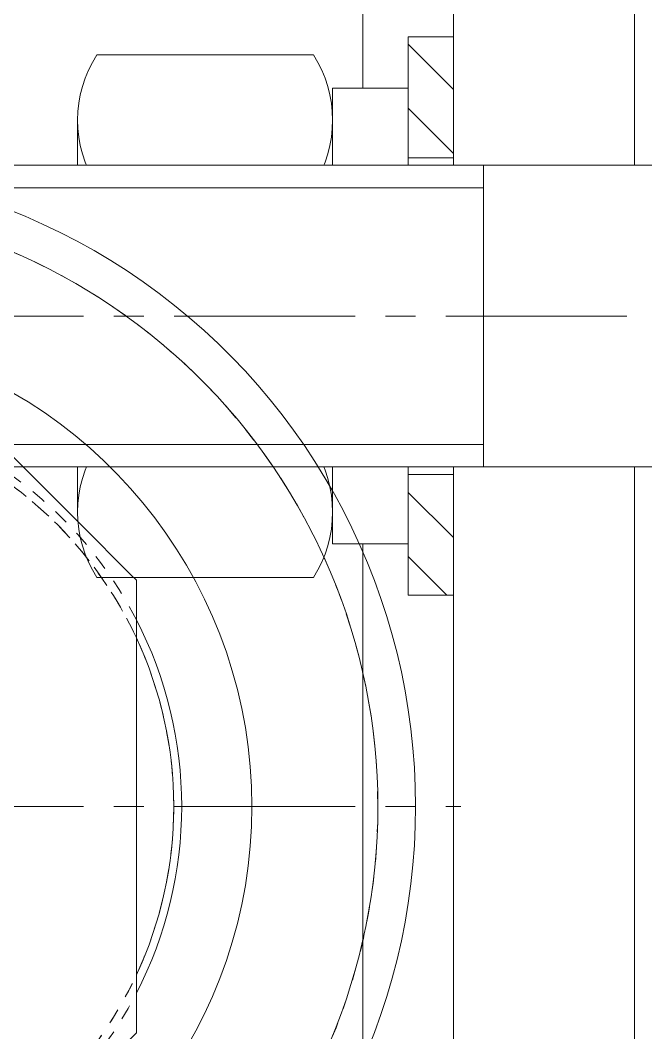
# Model space of a CAD drawing. Header units: millimetres. Extents: x -50460 to 50460, y -35640 to 35640.
# Drawn here: x -33377.4 to -33336, y 22064.4 to 22131.6 of the extents above; entities that cross this region are included whole.
import ezdxf

# ---------------------------------------------------------------- set-up
doc = ezdxf.new("R2010")
doc.units = ezdxf.units.MM
doc.set_wipeout_variables(frame=1)
doc.linetypes.add('点画线', pattern=[18, 12, -2, 2, -2])
doc.linetypes.add('虚线', pattern=[2, 1, -1])
for name, color, linetype, lineweight in [('EB0', 7, 'Continuous', 15), ('中心线层', 1, '点画线', 18), ('剖面线层', 6, 'Continuous', 18), ('尺寸线层', 4, 'Continuous', 18), ('粗实线层', 7, 'Continuous', 15), ('粗实线层_1', 7, 'Continuous', 15), ('细实线层', 3, 'Continuous', 18), ('虚线层', 100, '虚线', 18)]:
    doc.layers.add(name, color=color, linetype=linetype, lineweight=lineweight)
pattern_1 = [(135.0000000000022, (0, 0), (-2.121320343559559, -2.121320343559726), [])]

# ---------------------------------------------------------------- blocks, each defined once
blk = doc.blocks.new('*X908')
at = {"layer": '粗实线层'}
for p, q in [((-12, 10), (-12, 177)), ((0, 177), (0, 10))]:
    blk.add_line(p, q, dxfattribs=at)
blk = doc.blocks.new('*X906')
at = {"layer": '中心线层'}
blk.add_line((-95.28622955133324, 178), (-121.2862295513332, 178), dxfattribs=at)
at = {"layer": '粗实线层_1'}
blk.add_blockref('*X908', (-101, 39.5), dxfattribs=at)
blk = doc.blocks.new('*X916')
at = {"layer": '剖面线层', "linetype": 'Continuous', "lineweight": 18}
h = blk.add_hatch(dxfattribs=at)
h.set_pattern_fill('无图案', color=256, scale=3, angle=135.0000000000022, style=0, pattern_type=0)
h.set_pattern_definition(pattern_1)
edge = h.paths.add_edge_path(flags=0)
edge.add_line((0, 10.5), (0, 18.5))
edge.add_line((-3, 10.5), (0, 10.5))
edge.add_line((-3, 18.5), (-3, 10.5))
edge.add_line((0, 18.5), (-3, 18.5))
h = blk.add_hatch(dxfattribs=at)
h.set_pattern_fill('无图案', color=256, scale=3, angle=135.0000000000022, style=0, pattern_type=0)
h.set_pattern_definition(pattern_1)
edge = h.paths.add_edge_path(flags=0)
edge.add_line((0, -18.5), (0, -10.5))
edge.add_line((-3, -18.5), (0, -18.5))
edge.add_line((-3, -10.5), (-3, -18.5))
edge.add_line((0, -10.5), (-3, -10.5))
at = {"layer": 'EB0'}
for p, q in [((-3, 18.5), (-3, -18.5)), ((0, 18.5), (-3, 18.5)), ((0, -18.5), (0, 18.5)), ((0, 10.5), (-3, 10.5)), ((-3, -10.5), (0, -10.5)), ((-3, -18.5), (0, -18.5))]:
    blk.add_line(p, q, dxfattribs=at)
at = {"layer": '中心线层', "color": 1, "linetype": '点画线', "lineweight": 18}
blk.add_line((3, 0), (-6, 0), dxfattribs=at)
blk = doc.blocks.new('*X917')
at = {"layer": 'EB0'}
for p, q in [((-1.277186767314561, 17.32050807568885), (-15.62281323269417, 17.32050807568885)), ((-16.89999999999418, -12.99038105676664), (-16.89999999999418, 12.99038105677027)), ((0, -12.99038105676664), (0, 12.99038105676664)), ((-15.62281323269417, 8.660254037844425), (-1.277186767314561, 8.660254037844425)), ((-15.62281323269417, -8.660254037844425), (-1.277186767314561, -8.660254037844425)), ((-1.277186767314561, -17.32050807568885), (-15.62281323269417, -17.32050807568885))]:
    blk.add_line(p, q, dxfattribs=at)
for centre, radius, start, end in [((-8.921054962251219, 12.99038105676664), 7.978945037741199, 147.1327677633668, 212.8672322363455), ((-7.97894503774296, 12.99038105676664), 7.978945037741194, 327.1327677633665, 32.86723223634522), ((13.10000000000582, 0), 30.00000000000001, 163.2213451191095, 196.7786548810302), ((-30, 0), 30.00000000000002, 343.2213451191094, 16.77865488103018), ((-8.921054962251219, -12.99038105676664), 7.978945037741197, 147.1327677633668, 212.8672322363455), ((-7.97894503774296, -12.99038105676664), 7.978945037741202, 327.1327677633664, 32.86723223634512)]:
    blk.add_arc(centre, radius, start, end, dxfattribs=at)
at = {"layer": '中心线层', "linetype": '点画线', "lineweight": 18}
blk.add_line((1.277186767314561, 0), (-19.89999999999418, 0), dxfattribs=at)
blk = doc.blocks.new('*X918')
at = {"layer": 'EB0'}
for p, q in [((-5, 15.09999999999854), (-5, -15.09999999999854)), ((0, 15.09999999999854), (-5, 15.09999999999854)), ((0, 15.09999999999854), (0, -15.09999999999854)), ((0, 1.294095225512137), (-5, 2.633841187667713)), ((-0.6470476127578877, -1.120719340211508), (-5, 0.04565073664343799)), ((0, -1.294095225512137), (-0.6470476127578877, -1.120719340211508)), ((0, -15.09999999999854), (-5, -15.09999999999854))]:
    blk.add_line(p, q, dxfattribs=at)
at = {"layer": '中心线层', "linetype": '点画线', "lineweight": 18}
blk.add_line((3, 0), (-8, 0), dxfattribs=at)
blk = doc.blocks.new('*X919')
at = {"layer": 'EB0'}
for p, q in [((0, 10), (-138.5, 10)), ((-102, 10), (-102, -10)), ((0, -10), (-138.5, -10))]:
    blk.add_line(p, q, dxfattribs=at)
at = {"layer": '中心线层', "linetype": '点画线', "lineweight": 18}
blk.add_line((15.5, 0), (-143, 0), dxfattribs=at)
at = {"layer": '细实线层'}
for p, q in [((-102, 8.5), (-140, 8.5)), ((-102, -8.5), (-140, -8.5))]:
    blk.add_line(p, q, dxfattribs=at)
blk = doc.blocks.new('*X904')
at = {"layer": '粗实线层_1'}
blk.add_blockref('*X906', (194, -241), dxfattribs=at)
for points in [[(78.00000000000001, -63.00000000000001), (78.00000000000001, -73.5), (78.00000000000001, -73.5), (78.00000000000001, -81.5), (78.00000000000001, -81.5), (81.00000000000001, -81.5), (81.00000000000001, -81.5), (81.00000000000001, -73.5), (81.00000000000001, -73.5), (81.00000000000001, -63.00000000000001), (81.00000000000001, -63.00000000000001), (81.00000000000001, -52.50000000000001), (81.00000000000001, -52.50000000000001), (81.00000000000001, -44.50000000000001), (81.00000000000001, -44.50000000000001), (78.00000000000001, -44.50000000000001), (78.00000000000001, -44.50000000000001), (78.00000000000001, -52.50000000000001), (78.00000000000001, -52.50000000000001)], [(56.10000000000582, -63), (56.10000000000582, -75.99038105676664), (56.1000000000076, -75.99038105676664), (56.10145861521788, -76.14294020473903), (56.105833927555636, -76.29544357463735), (56.113124337336416, -76.44783540878086), (56.123327179069335, -76.60005999026812), (56.13643872243163, -76.7520616633479), (56.15245417363252, -76.90378485376792), (56.171367677165904, -77.05517408909358), (56.193172317951195, -77.20617401898966), (56.217860123861605, -77.35672943545724), (56.245422068638916, -77.50678529301865), (56.27584807519354, -77.65628672884296), (56.30912701928896, -77.80517908280478), (56.345246733608846, -77.95340791746877), (56.38419401220571, -78.10091903799292), (56.42595461532912, -78.24765851194307), (56.47051327463204, -78.39357268901138), (56.51785369875317, -78.53860822063183), (56.56795857927332, -78.68271207948528), (56.620809597043674, -78.82583157888715), (56.676387428883515, -78.96791439205037), (56.734671754645134, -79.10890857121713), (56.795641264643166, -79.24876256665164), (56.85927366744583, -79.38742524548758), (56.9255456980249, -79.5248459104231), (56.99443312626191, -79.6609743182566), (57.065910765807004, -79.79576069825643), (57.139952483287466, -79.92915577035784), (57.216531207862545, -80.06111076318058), (57.29561894112091, -80.19157743186055), (57.37718676731743, -80.32050807568882), (57.37718676730583, -80.32050807568885), (71.72281323268544, -80.32050807568885), (71.7228132326775, -80.3205080757057), (71.80438105887433, -80.19157743187765), (71.88346879213303, -80.06111076319787), (71.96004751670844, -79.92915577037532), (72.03408923418922, -79.79576069827411), (72.10556687373466, -79.66097431827446), (72.17445430197202, -79.52484591044112), (72.24072633255145, -79.38742524550577), (72.30435873535444, -79.24876256667), (72.36532824535284, -79.10890857123565), (72.42361257111482, -78.96791439206902), (72.47919040295501, -78.82583157890592), (72.53204142072572, -78.6827120795042), (72.58214630124623, -78.53860822065089), (72.62948672536773, -78.39357268903055), (72.67404538467102, -78.24765851196236), (72.7158059877948, -78.10091903801232), (72.75475326639203, -77.95340791748825), (72.7908729807123, -77.80517908282434), (72.82415192480809, -77.65628672886263), (72.8545779313631, -77.50678529303838), (72.88213987614077, -77.35672943547704), (72.90682768205157, -77.20617401900952), (72.92863232283726, -77.0551740891135), (72.947545826371, -76.90378485378788), (72.96356127757228, -76.75206166336793), (72.97667282093495, -76.60005999028816), (72.98687566266825, -76.44783540880093), (72.99416607244942, -76.29544357465744), (72.99854138478757, -76.14294020475913), (72.99999999999824, -75.99038105678673), (73, -75.99038105676664), (73, -63), (73, -63), (73, -50.00961894323336), (72.99999999999824, -50.00961894323336), (72.99854138478796, -49.85705979526097), (72.99416607245018, -49.70455642536265), (72.98687566266942, -49.55216459121913), (72.9766728209365, -49.39994000973188), (72.96356127757421, -49.2479383366521), (72.94754582637331, -49.09621514623208), (72.92863232283992, -48.94482591090642), (72.90682768205464, -48.79382598101034), (72.88213987614422, -48.64327056454276), (72.85457793136693, -48.493214706981355), (72.82415192481228, -48.343713271157036), (72.79087298071687, -48.19482091719523), (72.75475326639697, -48.046592082531234), (72.71580598780011, -47.89908096200706), (72.6740453846767, -47.75234148805692), (72.6294867253738, -47.60642731098861), (72.58214630125265, -47.46139177936816), (72.5320414207325, -47.3172879205147), (72.47919040296215, -47.17416842111286), (72.4236125711223, -47.032085607949625), (72.3653282453607, -46.89109142878286), (72.30435873536265, -46.75123743334835), (72.24072633256, -46.61257475451243), (72.17445430198093, -46.4751540895769), (72.10556687374392, -46.33902568174339), (72.03408923419882, -46.20423930174356), (71.96004751671835, -46.070844229642155), (71.88346879214329, -45.938889236819406), (71.80438105888493, -45.80842256813944), (71.7228132326884, -45.67949192431117), (71.72281323268544, -45.67949192431116), (57.37718676730583, -45.67949192431116), (57.37718676732828, -45.679491924294325), (57.29561894113145, -45.80842256812237), (57.21653120787276, -45.93888923680214), (57.13995248329735, -46.07084422962469), (57.065910765816554, -46.20423930172592), (56.99443312627112, -46.339025681725566), (56.925545698033766, -46.47515408955889), (56.859273667454346, -46.61257475449426), (56.795641264651344, -46.751237433330026), (56.73467175465295, -46.89109142876438), (56.676387428890976, -47.032085607931), (56.62080959705078, -47.1741684210941), (56.56795857928006, -47.31728792049581), (56.51785369875955, -47.46139177934914), (56.47051327463805, -47.60642731096947), (56.425954615334774, -47.75234148803767), (56.38419401221099, -47.89908096198771), (56.34524673361376, -48.04659208251178), (56.30912701929349, -48.194820917175676), (56.27584807519771, -48.34371327113741), (56.245422068642696, -48.49321470696166), (56.21786012386502, -48.64327056452299), (56.19317231795422, -48.79382598099051), (56.17136767716855, -48.94482591088653), (56.152454173634794, -49.096215146212145), (56.13643872243351, -49.247938336632124), (56.12332717907083, -49.39994000971188), (56.11312433733754, -49.5521645911991), (56.105833927556375, -49.704556425342595), (56.101458615218235, -49.85705979524091), (56.100000000007554, -50.009618943213304), (56.10000000000582, -50.009618943229725)]]:
    blk.add_wipeout(points).dxf.layer = '粗实线层_1'
for name, p in [('*X916', (81, -63)), ('*X917', (73, -63))]:
    blk.add_blockref(name, p, dxfattribs=at)
blk.add_wipeout([(73.00000000000001, -63.000000000000014), (73.00000000000001, -78.09999999999856), (73.00000000000001, -78.09999999999856), (78, -78.09999999999856), (78, -78.09999999999856), (78, -64.29409522551215), (78, -64.29409522551215), (78, -63.000000000000014), (78, -63.000000000000014), (78, -61.70590477448786), (78, -61.70590477448786), (78, -47.90000000000146), (78, -47.90000000000146), (73.00000000000001, -47.90000000000146), (73.00000000000001, -47.90000000000146), (73.00000000000001, -60.3661588123323), (73.00000000000001, -60.3661588123323)]).dxf.layer = '粗实线层_1'
blk.add_blockref('*X918', (78, -63), dxfattribs=at)
blk.add_wipeout([(45, -62.999999999999986), (45, -71.49999999999999), (45, -71.49999999999999), (46.5, -73), (46.5, -73), (91, -73), (91, -73), (103.5, -73), (103.5, -73), (185, -73), (185, -73), (185, -80.32050807568885), (185, -80.32050807568885), (196.22281323268544, -80.32050807568885), (196.22281323267754, -80.32050807570566), (196.30438105887436, -80.19157743187763), (196.38346879213304, -80.06111076319786), (196.46004751670847, -79.92915577037532), (196.53408923418925, -79.79576069827408), (196.6055668737347, -79.66097431827441), (196.67445430197205, -79.52484591044112), (196.74072633255145, -79.38742524550574), (196.80435873535447, -79.24876256666995), (196.86532824535288, -79.1089085712356), (196.9236125711148, -78.96791439206899), (196.97919040295503, -78.82583157890589), (197.03204142072573, -78.68271207950418), (197.08214630124624, -78.53860822065084), (197.12948672536774, -78.39357268903053), (197.17404538467105, -78.24765851196231), (197.21580598779482, -78.10091903801228), (197.25475326639207, -77.95340791748822), (197.29087298071232, -77.80517908282434), (197.32415192480812, -77.65628672886258), (197.3545779313631, -77.50678529303836), (197.3821398761408, -77.35672943547702), (197.40682768205156, -77.2061740190095), (197.42863232283725, -77.05517408911348), (197.44754582637103, -76.90378485378785), (197.4635612775723, -76.75206166336787), (197.47667282093494, -76.60005999028814), (197.4868756626683, -76.4478354088009), (197.49416607244945, -76.29544357465741), (197.49854138478753, -76.1429402047591), (197.49999999999827, -75.99038105678672), (197.5, -75.99038105676661), (197.5, -62.999999999999986), (197.5, -62.999999999999986), (197.5, -50.00961894323335), (197.4999999999982, -50.00961894323335), (197.49854138478796, -49.85705979526095), (197.49416607245018, -49.704556425362654), (197.4868756626694, -49.552164591219125), (197.4766728209365, -49.399940009731864), (197.4635612775742, -49.24793833665207), (197.4475458263733, -49.09621514623207), (197.42863232283992, -48.9448259109064), (197.4068276820546, -48.79382598101033), (197.3821398761442, -48.64327056454273), (197.35457793136692, -48.493214706981334), (197.3241519248123, -48.34371327115703), (197.29087298071687, -48.194820917195216), (197.25475326639702, -48.04659208253119), (197.21580598780008, -47.899080962007076), (197.17404538467667, -47.75234148805691), (197.12948672537382, -47.60642731098859), (197.0821463012527, -47.46139177936816), (197.0320414207325, -47.31728792051469), (196.97919040296216, -47.17416842111284), (196.9236125711223, -47.03208560794961), (196.8653282453607, -46.89109142878286), (196.80435873536265, -46.75123743334835), (196.74072633255997, -46.61257475451241), (196.67445430198092, -46.475154089576876), (196.60556687374392, -46.33902568174338), (196.53408923419883, -46.20423930174354), (196.46004751671836, -46.070844229642134), (196.38346879214328, -45.93888923681938), (196.30438105888487, -45.808422568139434), (196.2228132326884, -45.679491924311165), (196.22281323268544, -45.67949192431114), (185, -45.67949192431114), (185, -45.67949192431114), (185, -52.99999999999997), (185, -52.99999999999997), (103.5, -52.99999999999997), (103.5, -52.99999999999997), (91, -52.99999999999997), (91, -52.99999999999997), (46.5, -52.99999999999997), (46.5, -52.99999999999997), (45, -54.5), (45, -54.5)]).dxf.layer = '粗实线层_1'
blk.add_blockref('*X919', (185, -63), dxfattribs=at)
blk = doc.blocks.new('*X923')
at = {"layer": '粗实线层'}
for p, q in [((50, -3.637978807091713e-12), (75, -25.00000000000364)), ((75, -25.00000000000364), (75, -55.00000000000364)), ((75, -55.00000000000364), (50, -80.00000000000364))]:
    blk.add_line(p, q, dxfattribs=at)
blk = doc.blocks.new('*X921')
at = {"layer": '粗实线层_1'}
blk.add_blockref('*X923', (15, 97.50000000000364), dxfattribs=at)
blk = doc.blocks.new('*X924')
at = {"layer": '中心线层'}
blk.add_line((-3, 42.5), (88, 42.5), dxfattribs=at)
at = {"layer": '粗实线层'}
for radius, start, end in [(42.5, 0, 109.7499227956426), (40.00000000000004, 0, 91.41506491662348), (31.64999999999995, 0, 74.3880226297121), (26.99999999999963, 0, 27.26604445073316), (26.46977493752567, 0, 24.94751714903629), (42.50000000000021, 250.2500771937403, 359.9999999998084), (40.00000000000009, 268.5849350725212, 359.9999999995703), (31.65000000000003, 285.6119773599284, 6.607675207048321e-11), (26.46977493752516, 335.0524828614785, 8.931294573123186e-11), (26.99999999999953, 332.7339555387807, 359.9999999999394)]:
    blk.add_arc((42.5, 42.5), radius, start, end, dxfattribs=at)
at = {"layer": '虚线层', "linetype": '虚线', "lineweight": 18}
for radius, start, end in [(40, 0, 180.0000198478428), (27.00000000000002, 27.26604445059181, 180.0000198477018), (26.46977493752543, 0, 180.0000198478428), (26.46977493752543, 24.94751714876794, 180.0000198475742), (40.00000000000021, 180.0000198582685, 1.04256241570128e-08), (27.00000000000001, 180.0000198582686, 332.7339555492674), (26.46977493752543, 179.9999801417315, 359.9999999895743), (26.46977493752543, 179.9999801417315, 335.0524828509637)]:
    blk.add_arc((42.5, 42.5), radius, start, end, dxfattribs=at)
blk = doc.blocks.new('*X925')
at = {"layer": '中心线层'}
for p, q in [((0, -18.77952679685768), (0, 16.91999999999825)), ((-17.60000000000582, 0), (17.60000000000582, 0)), ((-4.993494092559558, -16.71951226347301), (-4.993494092559558, -10.71951226347301)), ((4.993494092559558, -16.71951226347301), (4.993494092559558, -10.71951226347301))]:
    blk.add_line(p, q, dxfattribs=at)
for radius, start, end in [(14.60000000000001, 240.0000000000447, 260.0000000000448), (14.6, 279.9999999996082, 299.9999999996083)]:
    blk.add_arc((0, 0), radius, start, end, dxfattribs=at)
at = {"layer": '粗实线层', "linetype": 'Continuous', "lineweight": 35}
for p, q in [((-7.30000000000291, -10.64397089525301), (-7.30000000000291, -15.24204710660706)), ((7.30000000000291, -10.64397089525301), (7.30000000000291, -15.24204710660706))]:
    blk.add_line(p, q, dxfattribs=at)
at = {"layer": '粗实线层'}
for p, q in [((-2.014318860936328, -11.42376993494327), (-2.014318860936328, -16.77952679685768)), ((2.014318860936328, -11.42376993494327), (2.014318860936328, -16.77952679685768))]:
    blk.add_line(p, q, dxfattribs=at)
at = {"layer": '粗实线层', "linetype": 'Continuous', "lineweight": 35}
for centre in [(-4.993494092559558, -13.71951226347301), (4.993494092559558, -13.71951226347301)]:
    blk.add_circle(centre, 1, dxfattribs=at)
at = {"layer": '粗实线层'}
for centre, radius, start, end in [((0, 1.095727338499273), 13.82427266150162, 301.8742486363321, 238.1257513645495), ((0, 0), 11.6, 280.0000000004748, 260.0000000004748), ((0, 0), 16.9, 244.408455007931, 263.1546156618526), ((0, 0), 16.90000000000003, 276.8453843384603, 295.5915449923817)]:
    blk.add_arc(centre, radius, start, end, dxfattribs=at)
blk = doc.blocks.new('*X920')
at = {"layer": '粗实线层_1'}
for name, p in [('*X921', (-15, -57.5)), ('*X924', (8.5, -42.5)), ('*X925', (51, 0))]:
    blk.add_blockref(name, p, dxfattribs=at)
blk = doc.blocks.new('*X856')
at = {"layer": 'EB0'}
blk.add_blockref('*X904', (789.9999999998981, 578.2161237076798), dxfattribs=at)
blk.add_blockref('*X920', (774.9999999998981, 482.7161237078944), dxfattribs=at)
blk = doc.blocks.new('*X805')
at = {"layer": 'EB0'}
blk.add_line((-649.9999999998981, 6477.499527608143), (-649.9999999999709, 377.499527607255), dxfattribs=at)
at = {"layer": '尺寸线层'}
blk.add_blockref('*X856', (-1514.999999999978, 819.7834044954434), dxfattribs=at)

msp = doc.modelspace()

# ---------------------------------------------------------------- block references
at = {"layer": '尺寸线层'}
msp.add_blockref('*X805', (-32704.74217485111, 20776.94507927555), dxfattribs=at)

doc.saveas('drawing.dxf')
